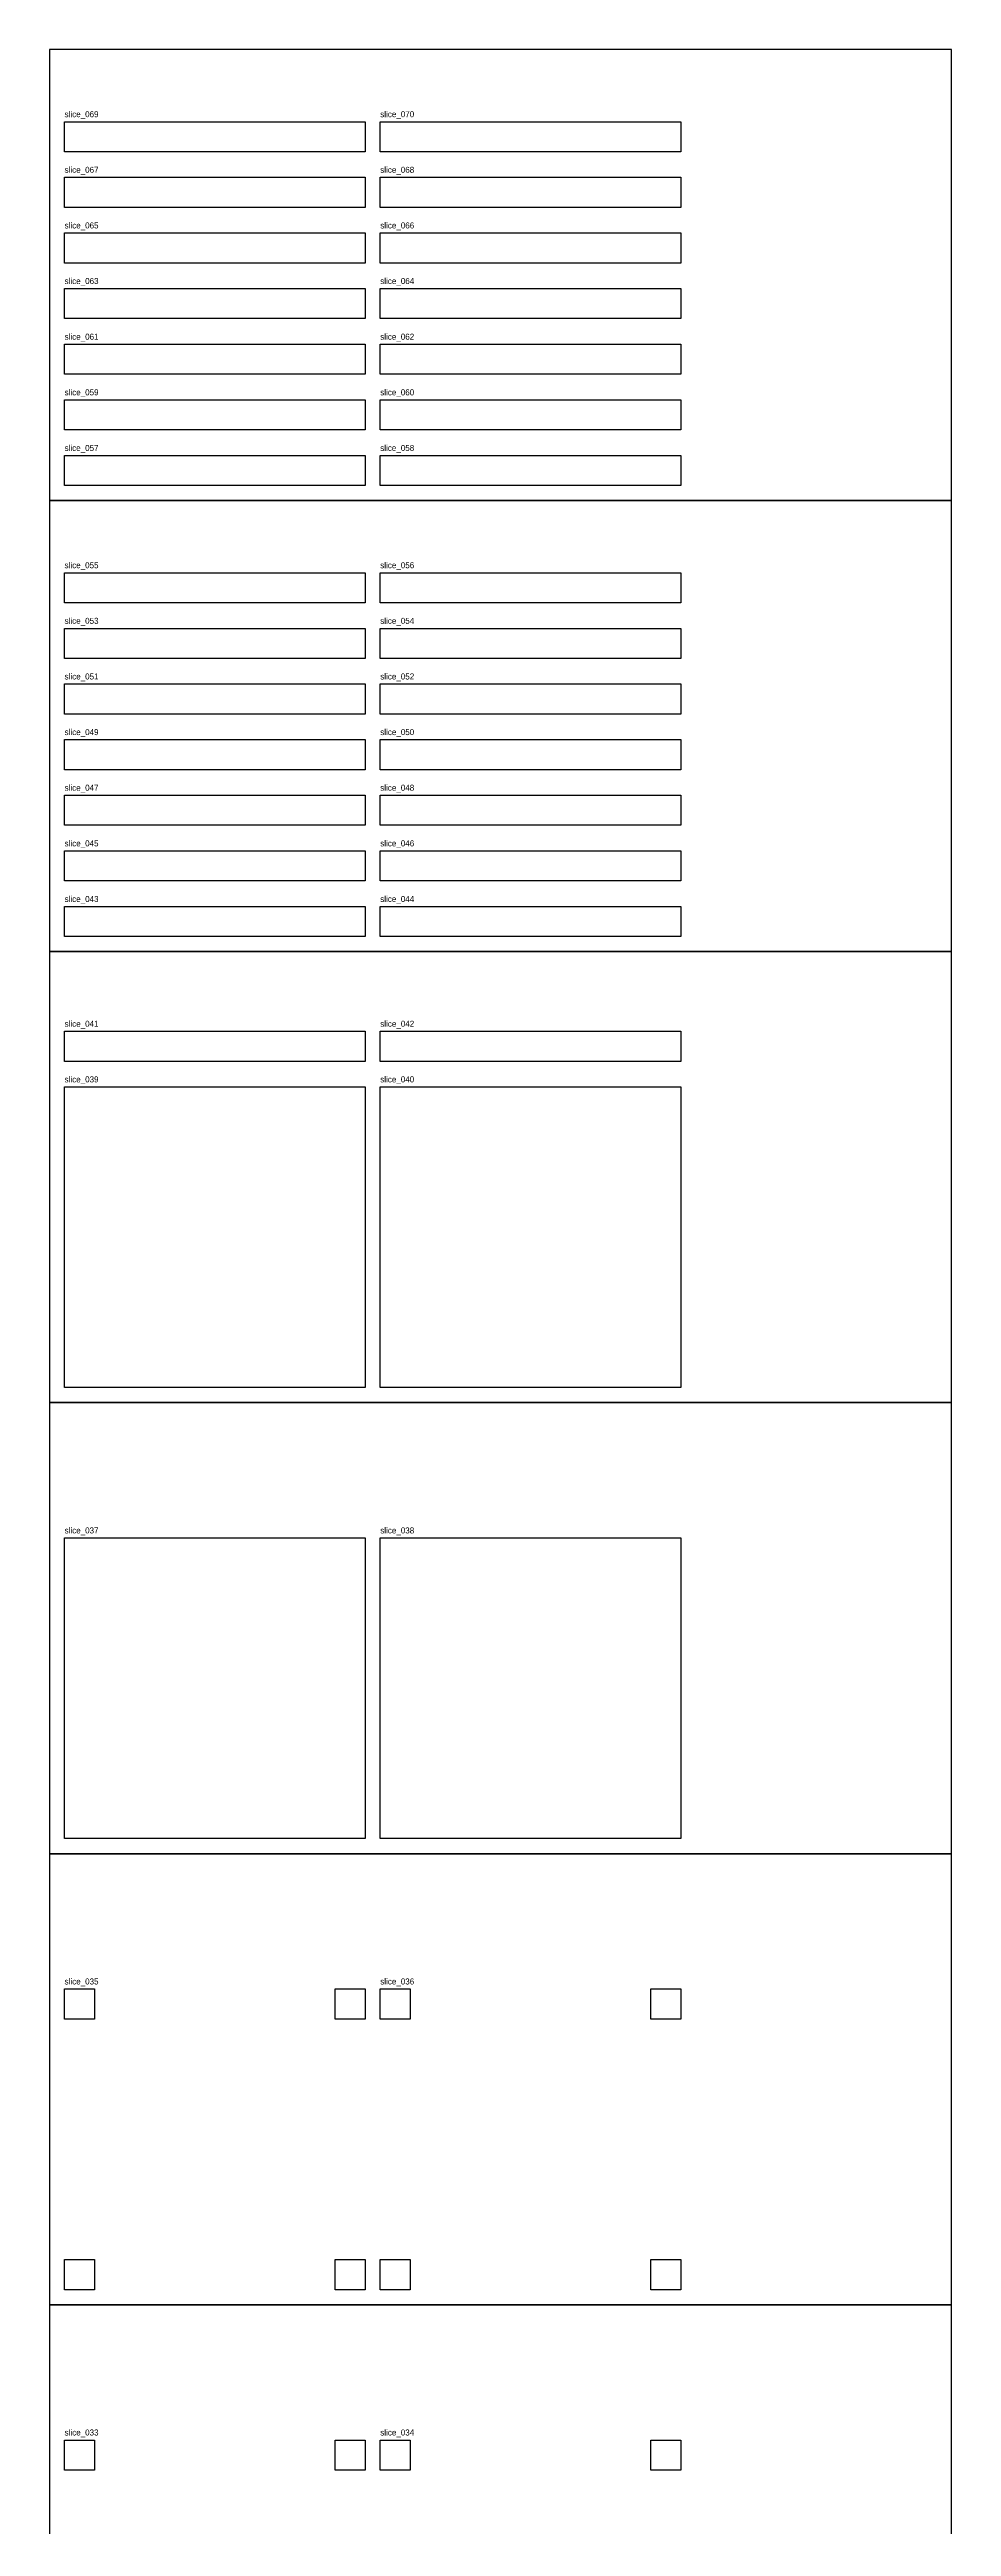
# Model space of a CAD drawing. Header units: metres. Extents: x 0 to 600, y 0 to 6600.
# Drawn here: x 0 to 600, y 4952 to 6600 of the extents above; entities that cross this region are included whole.
import ezdxf

# ---------------------------------------------------------------- set-up
doc = ezdxf.new("R2010")
doc.units = ezdxf.units.M

msp = doc.modelspace()

# ---------------------------------------------------------------- linework, layer by layer
at = {"layer": 'sheet_boundary_17'}
for p, q in [((600, 5100), (0, 5100)), ((0, 5100), (0, 4800)), ((600, 4800), (600, 5100))]:
    msp.add_line(p, q, dxfattribs=at)
at = {"layer": 'sheet_boundary_18'}
for p, q in [((600, 5400), (0, 5400)), ((0, 5400), (0, 5100)), ((600, 5100), (600, 5400)), ((0, 5100), (600, 5100))]:
    msp.add_line(p, q, dxfattribs=at)
at = {"layer": 'sheet_boundary_19'}
for p, q in [((600, 5700), (0, 5700)), ((0, 5700), (0, 5400)), ((600, 5400), (600, 5700)), ((0, 5400), (600, 5400))]:
    msp.add_line(p, q, dxfattribs=at)
at = {"layer": 'sheet_boundary_20'}
for p, q in [((600, 6000), (0, 6000)), ((0, 6000), (0, 5700)), ((600, 5700), (600, 6000)), ((0, 5700), (600, 5700))]:
    msp.add_line(p, q, dxfattribs=at)
at = {"layer": 'sheet_boundary_21'}
for p, q in [((600, 6300), (0, 6300)), ((0, 6300), (0, 6000)), ((600, 6000), (600, 6300)), ((0, 6000), (600, 6000))]:
    msp.add_line(p, q, dxfattribs=at)
at = {"layer": 'sheet_boundary_22'}
for p, q in [((600, 6600), (0, 6600)), ((0, 6600), (0, 6300)), ((600, 6300), (600, 6600)), ((0, 6300), (600, 6300))]:
    msp.add_line(p, q, dxfattribs=at)
at = {"layer": 'slice_033'}
for p, q in [((10, 4990), (10, 5010)), ((10, 5010), (30, 5010)), ((30, 5010), (30, 4990)), ((190, 4990), (190, 5010)), ((190, 5010), (210, 5010)), ((210, 5010), (210, 4990)), ((30, 4990), (10, 4990)), ((210, 4990), (190, 4990))]:
    msp.add_line(p, q, dxfattribs=at)
at = {"layer": 'slice_034'}
for p, q in [((220, 4990), (220, 5010)), ((220, 5010), (240, 5010)), ((240, 5010), (240, 4990)), ((400, 4990), (400, 5010)), ((400, 5010), (420, 5010)), ((420, 5010), (420, 4990)), ((240, 4990), (220, 4990)), ((420, 4990), (400, 4990))]:
    msp.add_line(p, q, dxfattribs=at)
at = {"layer": 'slice_035'}
for p, q in [((10, 5290), (10, 5310)), ((10, 5310), (30, 5310)), ((30, 5310), (30, 5290)), ((190, 5290), (190, 5310)), ((190, 5310), (210, 5310)), ((210, 5310), (210, 5290)), ((30, 5290), (10, 5290)), ((210, 5290), (190, 5290)), ((10, 5110), (10, 5130)), ((10, 5130), (30, 5130)), ((30, 5130), (30, 5110)), ((190, 5110), (190, 5130)), ((190, 5130), (210, 5130)), ((210, 5130), (210, 5110)), ((30, 5110), (10, 5110)), ((210, 5110), (190, 5110))]:
    msp.add_line(p, q, dxfattribs=at)
at = {"layer": 'slice_036'}
for p, q in [((220, 5290), (220, 5310)), ((220, 5310), (240, 5310)), ((240, 5310), (240, 5290)), ((400, 5290), (400, 5310)), ((400, 5310), (420, 5310)), ((420, 5310), (420, 5290)), ((240, 5290), (220, 5290)), ((420, 5290), (400, 5290)), ((220, 5110), (220, 5130)), ((220, 5130), (240, 5130)), ((240, 5130), (240, 5110)), ((400, 5110), (400, 5130)), ((400, 5130), (420, 5130)), ((420, 5130), (420, 5110)), ((240, 5110), (220, 5110)), ((420, 5110), (400, 5110))]:
    msp.add_line(p, q, dxfattribs=at)
at = {"layer": 'slice_037'}
for p, q in [((10, 5410), (10, 5610)), ((10, 5610), (210, 5610)), ((210, 5610), (210, 5410)), ((210, 5410), (10, 5410))]:
    msp.add_line(p, q, dxfattribs=at)
at = {"layer": 'slice_038'}
for p, q in [((220, 5410), (220, 5610)), ((220, 5610), (420, 5610)), ((420, 5610), (420, 5410)), ((420, 5410), (220, 5410))]:
    msp.add_line(p, q, dxfattribs=at)
at = {"layer": 'slice_039'}
for p, q in [((10, 5710), (10, 5910)), ((10, 5910), (210, 5910)), ((210, 5910), (210, 5710)), ((210, 5710), (10, 5710))]:
    msp.add_line(p, q, dxfattribs=at)
at = {"layer": 'slice_040'}
for p, q in [((220, 5710), (220, 5910)), ((220, 5910), (420, 5910)), ((420, 5910), (420, 5710)), ((420, 5710), (220, 5710))]:
    msp.add_line(p, q, dxfattribs=at)
at = {"layer": 'slice_041'}
for p, q in [((10, 5927), (10, 5947)), ((10, 5947), (210, 5947)), ((210, 5947), (210, 5927)), ((210, 5927), (10, 5927))]:
    msp.add_line(p, q, dxfattribs=at)
at = {"layer": 'slice_042'}
for p, q in [((220, 5927), (220, 5947)), ((220, 5947), (420, 5947)), ((420, 5947), (420, 5927)), ((420, 5927), (220, 5927))]:
    msp.add_line(p, q, dxfattribs=at)
at = {"layer": 'slice_043'}
for p, q in [((10, 6010), (10, 6030)), ((10, 6030), (210, 6030)), ((210, 6030), (210, 6010)), ((210, 6010), (10, 6010))]:
    msp.add_line(p, q, dxfattribs=at)
at = {"layer": 'slice_044'}
for p, q in [((220, 6010), (220, 6030)), ((220, 6030), (420, 6030)), ((420, 6030), (420, 6010)), ((420, 6010), (220, 6010))]:
    msp.add_line(p, q, dxfattribs=at)
at = {"layer": 'slice_045'}
for p, q in [((10, 6047), (10, 6067)), ((10, 6067), (210, 6067)), ((210, 6067), (210, 6047)), ((210, 6047), (10, 6047))]:
    msp.add_line(p, q, dxfattribs=at)
at = {"layer": 'slice_046'}
for p, q in [((220, 6047), (220, 6067)), ((220, 6067), (420, 6067)), ((420, 6067), (420, 6047)), ((420, 6047), (220, 6047))]:
    msp.add_line(p, q, dxfattribs=at)
at = {"layer": 'slice_047'}
for p, q in [((10, 6084), (10, 6104)), ((10, 6104), (210, 6104)), ((210, 6104), (210, 6084)), ((210, 6084), (10, 6084))]:
    msp.add_line(p, q, dxfattribs=at)
at = {"layer": 'slice_048'}
for p, q in [((220, 6084), (220, 6104)), ((220, 6104), (420, 6104)), ((420, 6104), (420, 6084)), ((420, 6084), (220, 6084))]:
    msp.add_line(p, q, dxfattribs=at)
at = {"layer": 'slice_049'}
for p, q in [((10, 6121), (10, 6141)), ((10, 6141), (210, 6141)), ((210, 6141), (210, 6121)), ((210, 6121), (10, 6121))]:
    msp.add_line(p, q, dxfattribs=at)
at = {"layer": 'slice_050'}
for p, q in [((220, 6121), (220, 6141)), ((220, 6141), (420, 6141)), ((420, 6141), (420, 6121)), ((420, 6121), (220, 6121))]:
    msp.add_line(p, q, dxfattribs=at)
at = {"layer": 'slice_051'}
for p, q in [((10, 6158), (10, 6178)), ((10, 6178), (210, 6178)), ((210, 6178), (210, 6158)), ((210, 6158), (10, 6158))]:
    msp.add_line(p, q, dxfattribs=at)
at = {"layer": 'slice_052'}
for p, q in [((220, 6158), (220, 6178)), ((220, 6178), (420, 6178)), ((420, 6178), (420, 6158)), ((420, 6158), (220, 6158))]:
    msp.add_line(p, q, dxfattribs=at)
at = {"layer": 'slice_053'}
for p, q in [((10, 6195), (10, 6215)), ((10, 6215), (210, 6215)), ((210, 6215), (210, 6195)), ((210, 6195), (10, 6195))]:
    msp.add_line(p, q, dxfattribs=at)
at = {"layer": 'slice_054'}
for p, q in [((220, 6195), (220, 6215)), ((220, 6215), (420, 6215)), ((420, 6215), (420, 6195)), ((420, 6195), (220, 6195))]:
    msp.add_line(p, q, dxfattribs=at)
at = {"layer": 'slice_055'}
for p, q in [((10, 6232), (10, 6252)), ((10, 6252), (210, 6252)), ((210, 6252), (210, 6232)), ((210, 6232), (10, 6232))]:
    msp.add_line(p, q, dxfattribs=at)
at = {"layer": 'slice_056'}
for p, q in [((220, 6232), (220, 6252)), ((220, 6252), (420, 6252)), ((420, 6252), (420, 6232)), ((420, 6232), (220, 6232))]:
    msp.add_line(p, q, dxfattribs=at)
at = {"layer": 'slice_057'}
for p, q in [((10, 6310), (10, 6330)), ((10, 6330), (210, 6330)), ((210, 6330), (210, 6310)), ((210, 6310), (10, 6310))]:
    msp.add_line(p, q, dxfattribs=at)
at = {"layer": 'slice_058'}
for p, q in [((220, 6310), (220, 6330)), ((220, 6330), (420, 6330)), ((420, 6330), (420, 6310)), ((420, 6310), (220, 6310))]:
    msp.add_line(p, q, dxfattribs=at)
at = {"layer": 'slice_059'}
for p, q in [((10, 6347), (10, 6367)), ((10, 6367), (210, 6367)), ((210, 6367), (210, 6347)), ((210, 6347), (10, 6347))]:
    msp.add_line(p, q, dxfattribs=at)
at = {"layer": 'slice_060'}
for p, q in [((220, 6347), (220, 6367)), ((220, 6367), (420, 6367)), ((420, 6367), (420, 6347)), ((420, 6347), (220, 6347))]:
    msp.add_line(p, q, dxfattribs=at)
at = {"layer": 'slice_061'}
for p, q in [((10, 6384), (10, 6404)), ((10, 6404), (210, 6404)), ((210, 6404), (210, 6384)), ((210, 6384), (10, 6384))]:
    msp.add_line(p, q, dxfattribs=at)
at = {"layer": 'slice_062'}
for p, q in [((220, 6384), (220, 6404)), ((220, 6404), (420, 6404)), ((420, 6404), (420, 6384)), ((420, 6384), (220, 6384))]:
    msp.add_line(p, q, dxfattribs=at)
at = {"layer": 'slice_063'}
for p, q in [((10, 6421), (10, 6441)), ((10, 6441), (210, 6441)), ((210, 6441), (210, 6421)), ((210, 6421), (10, 6421))]:
    msp.add_line(p, q, dxfattribs=at)
at = {"layer": 'slice_064'}
for p, q in [((220, 6421), (220, 6441)), ((220, 6441), (420, 6441)), ((420, 6441), (420, 6421)), ((420, 6421), (220, 6421))]:
    msp.add_line(p, q, dxfattribs=at)
at = {"layer": 'slice_065'}
for p, q in [((10, 6458), (10, 6478)), ((10, 6478), (210, 6478)), ((210, 6478), (210, 6458)), ((210, 6458), (10, 6458))]:
    msp.add_line(p, q, dxfattribs=at)
at = {"layer": 'slice_066'}
for p, q in [((220, 6458), (220, 6478)), ((220, 6478), (420, 6478)), ((420, 6478), (420, 6458)), ((420, 6458), (220, 6458))]:
    msp.add_line(p, q, dxfattribs=at)
at = {"layer": 'slice_067'}
for p, q in [((10, 6495), (10, 6515)), ((10, 6515), (210, 6515)), ((210, 6515), (210, 6495)), ((210, 6495), (10, 6495))]:
    msp.add_line(p, q, dxfattribs=at)
at = {"layer": 'slice_068'}
for p, q in [((220, 6495), (220, 6515)), ((220, 6515), (420, 6515)), ((420, 6515), (420, 6495)), ((420, 6495), (220, 6495))]:
    msp.add_line(p, q, dxfattribs=at)
at = {"layer": 'slice_069'}
for p, q in [((10, 6532), (10, 6552)), ((10, 6552), (210, 6552)), ((210, 6552), (210, 6532)), ((210, 6532), (10, 6532))]:
    msp.add_line(p, q, dxfattribs=at)
at = {"layer": 'slice_070'}
for p, q in [((220, 6532), (220, 6552)), ((220, 6552), (420, 6552)), ((420, 6552), (420, 6532)), ((420, 6532), (220, 6532))]:
    msp.add_line(p, q, dxfattribs=at)

# ---------------------------------------------------------------- texts
at = {"layer": 'slice_033'}
msp.add_text('slice_033', height=4, dxfattribs=at).set_placement((10, 5013))
at = {"layer": 'slice_034'}
msp.add_text('slice_034', height=4, dxfattribs=at).set_placement((220, 5013))
at = {"layer": 'slice_035'}
msp.add_text('slice_035', height=4, dxfattribs=at).set_placement((10, 5313))
at = {"layer": 'slice_036'}
msp.add_text('slice_036', height=4, dxfattribs=at).set_placement((220, 5313))
at = {"layer": 'slice_037'}
msp.add_text('slice_037', height=4, dxfattribs=at).set_placement((10, 5613))
at = {"layer": 'slice_038'}
msp.add_text('slice_038', height=4, dxfattribs=at).set_placement((220, 5613))
at = {"layer": 'slice_039'}
msp.add_text('slice_039', height=4, dxfattribs=at).set_placement((10, 5913))
at = {"layer": 'slice_040'}
msp.add_text('slice_040', height=4, dxfattribs=at).set_placement((220, 5913))
at = {"layer": 'slice_041'}
msp.add_text('slice_041', height=4, dxfattribs=at).set_placement((10, 5950))
at = {"layer": 'slice_042'}
msp.add_text('slice_042', height=4, dxfattribs=at).set_placement((220, 5950))
at = {"layer": 'slice_043'}
msp.add_text('slice_043', height=4, dxfattribs=at).set_placement((10, 6033))
at = {"layer": 'slice_044'}
msp.add_text('slice_044', height=4, dxfattribs=at).set_placement((220, 6033))
at = {"layer": 'slice_045'}
msp.add_text('slice_045', height=4, dxfattribs=at).set_placement((10, 6070))
at = {"layer": 'slice_046'}
msp.add_text('slice_046', height=4, dxfattribs=at).set_placement((220, 6070))
at = {"layer": 'slice_047'}
msp.add_text('slice_047', height=4, dxfattribs=at).set_placement((10, 6107))
at = {"layer": 'slice_048'}
msp.add_text('slice_048', height=4, dxfattribs=at).set_placement((220, 6107))
at = {"layer": 'slice_049'}
msp.add_text('slice_049', height=4, dxfattribs=at).set_placement((10, 6144))
at = {"layer": 'slice_050'}
msp.add_text('slice_050', height=4, dxfattribs=at).set_placement((220, 6144))
at = {"layer": 'slice_051'}
msp.add_text('slice_051', height=4, dxfattribs=at).set_placement((10, 6181))
at = {"layer": 'slice_052'}
msp.add_text('slice_052', height=4, dxfattribs=at).set_placement((220, 6181))
at = {"layer": 'slice_053'}
msp.add_text('slice_053', height=4, dxfattribs=at).set_placement((10, 6218))
at = {"layer": 'slice_054'}
msp.add_text('slice_054', height=4, dxfattribs=at).set_placement((220, 6218))
at = {"layer": 'slice_055'}
msp.add_text('slice_055', height=4, dxfattribs=at).set_placement((10, 6255))
at = {"layer": 'slice_056'}
msp.add_text('slice_056', height=4, dxfattribs=at).set_placement((220, 6255))
at = {"layer": 'slice_057'}
msp.add_text('slice_057', height=4, dxfattribs=at).set_placement((10, 6333))
at = {"layer": 'slice_058'}
msp.add_text('slice_058', height=4, dxfattribs=at).set_placement((220, 6333))
at = {"layer": 'slice_059'}
msp.add_text('slice_059', height=4, dxfattribs=at).set_placement((10, 6370))
at = {"layer": 'slice_060'}
msp.add_text('slice_060', height=4, dxfattribs=at).set_placement((220, 6370))
at = {"layer": 'slice_061'}
msp.add_text('slice_061', height=4, dxfattribs=at).set_placement((10, 6407))
at = {"layer": 'slice_062'}
msp.add_text('slice_062', height=4, dxfattribs=at).set_placement((220, 6407))
at = {"layer": 'slice_063'}
msp.add_text('slice_063', height=4, dxfattribs=at).set_placement((10, 6444))
at = {"layer": 'slice_064'}
msp.add_text('slice_064', height=4, dxfattribs=at).set_placement((220, 6444))
at = {"layer": 'slice_065'}
msp.add_text('slice_065', height=4, dxfattribs=at).set_placement((10, 6481))
at = {"layer": 'slice_066'}
msp.add_text('slice_066', height=4, dxfattribs=at).set_placement((220, 6481))
at = {"layer": 'slice_067'}
msp.add_text('slice_067', height=4, dxfattribs=at).set_placement((10, 6518))
at = {"layer": 'slice_068'}
msp.add_text('slice_068', height=4, dxfattribs=at).set_placement((220, 6518))
at = {"layer": 'slice_069'}
msp.add_text('slice_069', height=4, dxfattribs=at).set_placement((10, 6555))
at = {"layer": 'slice_070'}
msp.add_text('slice_070', height=4, dxfattribs=at).set_placement((220, 6555))

doc.saveas('drawing.dxf')
